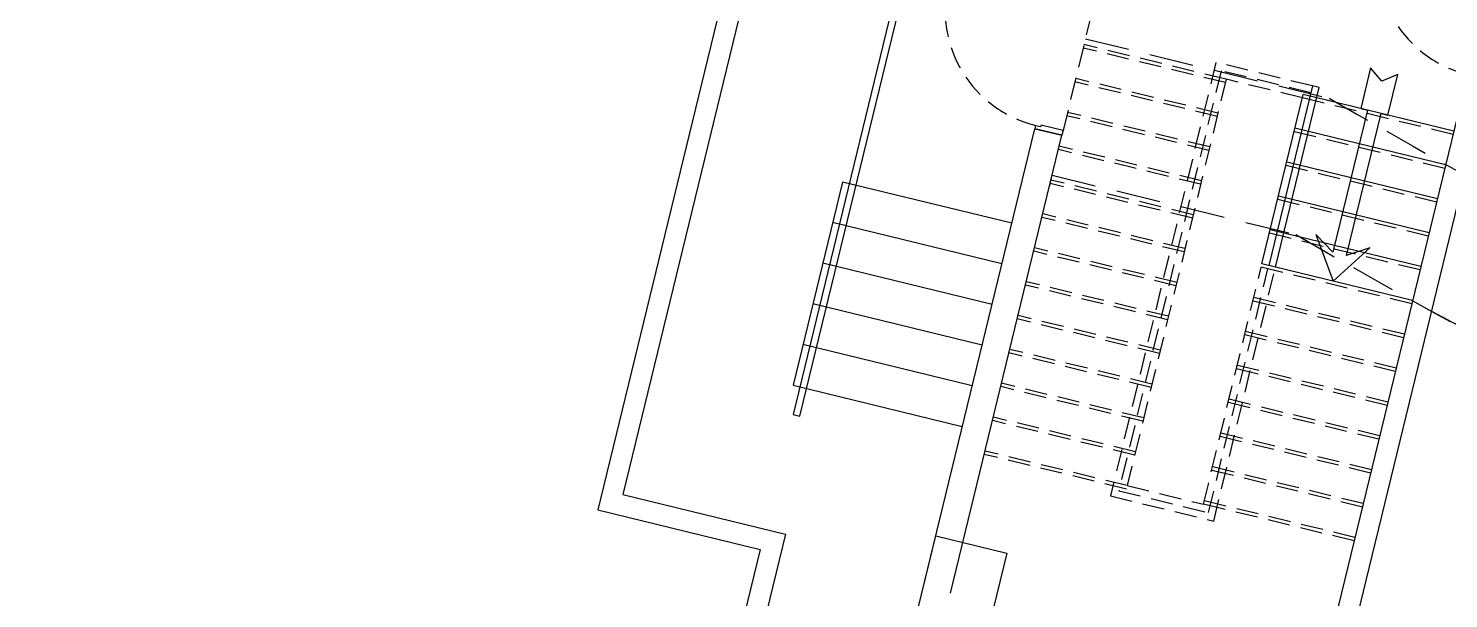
# Model space of a CAD drawing. Header units: feet. Extents: x 50754 to 76410, y 49660 to 67674.
# Drawn here: x 65816.5 to 66224.1, y 58320 to 58483.6 of the extents above; entities that cross this region are included whole.
import ezdxf

# ---------------------------------------------------------------- set-up
doc = ezdxf.new("R2010")
doc.units = ezdxf.units.FT
doc.linetypes.add('Amconstr', pattern=[9999, 9999, 0])
doc.linetypes.add('HIDDEN', pattern=[9.525, 6.35, -3.175])
for name, color, linetype in [('COL', 6, 'Continuous'), ('F--BLOCKWALL-3', 253, 'Continuous'), ('FOOTPATH', 1, 'Continuous'), ('H', 1, 'Continuous'), ('L--DOORS-1', 1, 'Continuous'), ('M--HANDRAIL', 9, 'Continuous'), ('M--STAIR', 2, 'Continuous'), ('M--STAIR IDD', 1, 'HIDDEN'), ('TEXT', 3, 'Continuous'), ('WALL', 4, 'Continuous')]:
    doc.layers.add(name, color=color, linetype=linetype)
doc.layers.add('F--BLOCKWALL-2', color=3, linetype='Continuous', plot=False)

# ---------------------------------------------------------------- blocks, each defined once
blk = doc.blocks.new('A$C2b783d29')
at = {"layer": 'COL', "color": 253}
for p, q in [((546.5, 1695.18), (567.5, 1695.18)), ((567.5, 1695.18), (567.5, 1674.18)), ((567.5, 1674.18), (546.5, 1674.18))]:
    blk.add_line(p, q, dxfattribs=at)
at = {"layer": 'F--BLOCKWALL-2', "color": 253}
for p, q in [((731.22, 1578.18), (552.5, 1578.18)), ((552.5, 1572.18), (731.22, 1572.18))]:
    blk.add_line(p, q, dxfattribs=at)
at = {"layer": 'F--BLOCKWALL-3', "color": 253}
for p, q in [((546.5, 1695.18), (687.72, 1695.18)), ((687.72, 1687.18, 0.01), (687.72, 1695.18)), ((552.5, 1687.18, 0.01), (687.72, 1687.18, 0.01))]:
    blk.add_line(p, q, dxfattribs=at)
at = {"layer": 'H', "color": 253}
blk.add_line((672.5, 1687.18, 0.01), (678.5, 1687.18), dxfattribs=at)
at = {"layer": 'L--DOORS-1', "color": 253}
for p, q in [((687.72, 1695.18), (687.72, 1687.18)), ((688.72, 1695.18), (687.72, 1695.18)), ((688.72, 1695.18), (688.72, 1693.68)), ((689.22, 1693.68), (688.72, 1693.68)), ((689.22, 1693.68), (689.22, 1687.18)), ((689.22, 1687.18), (687.72, 1687.18))]:
    blk.add_line(p, q, dxfattribs=at)
at = {"layer": 'L--DOORS-1', "color": 253, "linetype": 'HIDDEN'}
for centre in [(722.72, 1695.18), (766.22, 1578.18, -0.1)]:
    blk.add_arc(centre, 34, 90, 180, dxfattribs=at)
at = {"layer": 'M--HANDRAIL', "color": 253}
for p, q in [((733.81, 1743.18), (591.64, 1743.18)), ((591.64, 1743.18), (591.64, 1741.18)), ((591.64, 1741.18), (731.81, 1741.18)), ((718.5, 1620.68), (665.5, 1620.68)), ((665.5, 1618.68), (718.5, 1618.68)), ((718.5, 1618.68), (718.5, 1620.68))]:
    blk.add_line(p, q, dxfattribs=at)
at = {"layer": 'M--STAIR', "color": 253}
for p, q in [((659.81, 1745.18, -0.02), (599.81, 1745.18, -0.02)), ((599.81, 1745.18, -0.02), (599.81, 1695.18, -0.02)), ((611.81, 1695.18), (611.81, 1745.18)), ((623.81, 1695.18), (623.81, 1745.18)), ((635.81, 1695.18), (635.81, 1745.18)), ((647.81, 1695.18), (647.81, 1745.18)), ((659.81, 1695.18), (659.81, 1745.18)), ((665.5, 1578.18), (665.5, 1622.68)), ((665.5, 1622.68), (715.5, 1622.68)), ((675.5, 1578.18), (675.5, 1622.68)), ((685.5, 1578.18), (685.5, 1622.68)), ((695.5, 1578.18), (695.5, 1622.68)), ((705.5, 1578.18), (705.5, 1622.68)), ((715.5, 1578.18), (715.5, 1622.68))]:
    blk.add_line(p, q, dxfattribs=at)
at = {"layer": 'M--STAIR IDD', "color": 253}
for p, q in [((593.5, 1645.18), (593.5, 1687.18)), ((594.5, 1645.18), (594.5, 1687.18)), ((603.5, 1645.18), (603.5, 1687.18)), ((604.5, 1645.18), (604.5, 1687.18)), ((613.5, 1645.18), (613.5, 1687.18)), ((614.5, 1645.18), (614.5, 1687.18)), ((623.5, 1645.18), (623.5, 1687.18)), ((624.5, 1645.18), (624.5, 1687.18)), ((633.5, 1645.18), (633.5, 1687.18)), ((634.5, 1645.18), (634.5, 1687.18)), ((643.5, 1645.18), (643.5, 1687.18)), ((644.5, 1645.18), (644.5, 1687.18)), ((653.5, 1645.18), (653.5, 1687.18)), ((654.5, 1645.18), (654.5, 1687.18)), ((663.5, 1645.18), (663.5, 1687.18)), ((664.5, 1645.18), (664.5, 1687.18)), ((673.5, 1645.18), (673.5, 1687.18)), ((674.5, 1645.18), (674.5, 1687.18)), ((683.5, 1645.18), (683.5, 1687.18)), ((684.5, 1645.18), (684.5, 1687.18)), ((723.72, 1687.18, 0.01), (687.72, 1687.18, 0.01)), ((693.5, 1645.18), (693.5, 1687.18)), ((694.5, 1645.18), (694.5, 1687.18)), ((703.5, 1645.18), (703.5, 1687.18)), ((704.5, 1645.18), (704.5, 1687.18)), ((713.5, 1645.18), (713.5, 1687.18)), ((714.5, 1645.18), (714.5, 1687.18)), ((718.5, 1649.18), (590.5, 1649.18)), ((590.5, 1649.18), (590.5, 1618.68)), ((716.5, 1647.18), (592.5, 1647.18)), ((592.5, 1647.18), (592.5, 1620.68)), ((716.5, 1620.68), (716.5, 1647.18)), ((718.5, 1620.68), (718.5, 1649.18)), ((714.5, 1645.18), (594.5, 1645.18)), ((594.5, 1645.18), (594.5, 1622.68)), ((714.5, 1622.68), (714.5, 1645.18)), ((594.5, 1578.18), (594.5, 1622.68)), ((594.5, 1622.68), (664.5, 1622.68)), ((595.5, 1578.18), (595.5, 1622.68)), ((604.5, 1578.18), (604.5, 1622.68)), ((605.5, 1578.18), (605.5, 1622.68)), ((614.5, 1578.18), (614.5, 1622.68)), ((615.5, 1578.18), (615.5, 1622.68)), ((624.5, 1578.18), (624.5, 1622.68)), ((625.5, 1578.18), (625.5, 1622.68)), ((634.5, 1578.18), (634.5, 1622.68)), ((635.5, 1578.18), (635.5, 1622.68)), ((644.5, 1578.18), (644.5, 1622.68)), ((645.5, 1578.18), (645.5, 1622.68)), ((654.5, 1578.18), (654.5, 1622.68)), ((655.5, 1578.18), (655.5, 1622.68)), ((664.5, 1578.18), (664.5, 1622.68)), ((674.5, 1578.18), (674.5, 1622.68)), ((684.5, 1578.18), (684.5, 1622.68)), ((694.5, 1578.18), (694.5, 1622.68)), ((704.5, 1578.18), (704.5, 1622.68)), ((714.5, 1578.18), (714.5, 1622.68)), ((590.5, 1618.68), (664.5, 1618.68)), ((592.5, 1620.68), (664.5, 1620.68))]:
    blk.add_line(p, q, dxfattribs=at)
at = {"layer": 'M--STAIR IDD', "color": 253, "ltscale": 2}
for p, q in [((675.93, 1687.18), (675.93, 1615.18)), ((716.21, 1687.18), (716.21, 1615.18))]:
    blk.add_line(p, q, dxfattribs=at)
for centre, radius, start, end in [((2623.84, 1040.18), 2031, 163.55399, 196.44601), ((2664.11, 1040.18), 2031, 163.55399, 196.44601), ((2704.44, 1040.18), 2031, 163.55399, 196.44601), ((2744.83, 1040.18), 2031, 163.55399, 196.44601), ((2744.83, 1040.18), 1992, 163.22257, 196.77743), ((2744.83, 1040.18), 2148, 165.66019, 177.45179)]:
    blk.add_arc(centre, radius, start, end, dxfattribs=at)
at = {"layer": 'TEXT', "color": 253}
for p, q in [((677.28, 1609.68), (665.5, 1601.68)), ((673.51, 1603.68), (677.28, 1609.68)), ((727.5, 1605.68), (715.49, 1605.68)), ((715.49, 1605.68), (715.49, 1603.68)), ((724.5, 1601.68), (727.5, 1605.68)), ((665.5, 1601.68), (677.28, 1593.68)), ((715.49, 1603.68), (673.51, 1603.68)), ((727.5, 1597.68), (724.5, 1601.68)), ((677.28, 1593.68), (673.51, 1599.68)), ((673.51, 1599.68), (715.49, 1599.68)), ((685.5, 1599.68), (685.5, 1599.67)), ((715.49, 1599.68), (715.49, 1597.68)), ((715.49, 1597.68), (727.5, 1597.68))]:
    blk.add_line(p, q, dxfattribs=at)

msp = doc.modelspace()

# ---------------------------------------------------------------- linework, layer by layer
at = {"layer": 'FOOTPATH', "color": 253, "elevation": 0.01704}
for points in [[(67885.6226, 59364.75647), (68003.66664, 59849.59315), (67632.14955, 59940.04706), (67676.36348, 60121.64487, 1), (67052.58563, 60273.51715), (67010.97387, 60102.60713), (66593.05246, 60204.35918), (66612.92486, 60285.98018), (66361.27617, 60347.24952), (66341.40376, 60265.62853), (66302.18081, 60275.17821, 1), (66116.37139, 59512.01198), (66140.52065, 59506.13232), (66106.65743, 59367.04754), (66268.44525, 59327.65677), (66233.97427, 59186.07571), (66134.86937, 59210.20495), (66054.43856, 58879.85525), (66106.90585, 58867.08095), (65979.90682, 58345.46383), (66026.54442, 58334.1089), (65943.91014, 57994.70901), (66405.24729, 57882.38645)], [(67879.7929, 59366.17584), (67996.41757, 59845.18282), (67624.90048, 59935.63673), (67670.53378, 60123.06423, 1), (67058.41533, 60272.09778), (67015.3842, 60095.35806), (66585.80339, 60199.94885), (66605.6758, 60281.56984), (66365.6865, 60340.00046), (66345.81409, 60258.37946), (66300.76144, 60269.34851, 1), (66117.79076, 59517.84168), (66147.76971, 59510.54265), (66113.9065, 59371.45787), (66275.69432, 59332.06711), (66238.3846, 59178.82665), (66139.27971, 59202.95589), (66061.68762, 58884.26559), (66114.15492, 58871.49128), (65987.15589, 58349.87416), (66033.79349, 58338.51923), (65951.15921, 57999.11935), (66406.66665, 57888.21615)]]:
    msp.add_lwpolyline(points, format="xyb", dxfattribs=at)

# ---------------------------------------------------------------- block references
at = {"layer": 'WALL', "color": 253, "linetype": 'Amconstr', "lineweight": 25, "rotation": 76.31633277806492}
msp.add_blockref('A$C2b783d29', (67589.70836, 57385.58811, 0.01704), dxfattribs=at)

doc.saveas('drawing.dxf')
